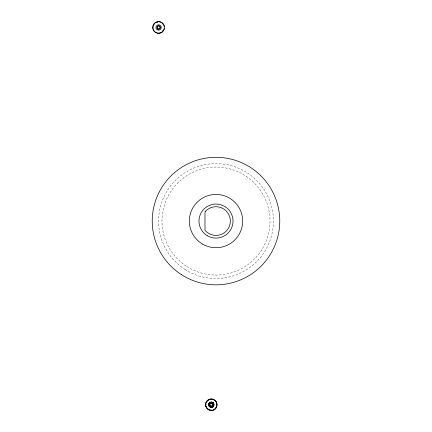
<?xml version="1.0" encoding="UTF-8"?>
<svg xmlns="http://www.w3.org/2000/svg" width="432" height="432" viewBox="0 0 432 432"><rect width="100%" height="100%" fill="white"/><g stroke="black" fill="none" stroke-linecap="round" stroke-linejoin="round"><path stroke-width="0.32" stroke-dasharray="2.16 1.62" d="M184.988 269.422A57.445 57.445 0 0 0 273.38 223.754A57.445 57.445 0 0 0 189.632 170.035A57.445 57.445 0 0 0 184.988 269.422M186.845 266.522A53.995 53.995 0 0 0 269.935 223.592A53.995 53.995 0 0 0 191.214 173.097A53.995 53.995 0 0 0 186.845 266.522"/><path stroke-width="0.65" d="M216.211 407.646C212.096 415.179 200.027 405.572 208.413 399.778C211.523 397.78 216.135 399.724 216.875 403.348C217.296 405.043 216.875 406.922 215.768 408.278C214.871 409.736 211.691 410.47 213.457 409.779M216.578 403.007L216.578 406.377M211.545 406.49C211.577 408.283 208.834 406.561 208.802 405.308C208.472 404.066 209.218 402.673 210.433 402.257C213.176 401.069 215.336 405.373 212.744 406.868C211.469 407.954 207.576 404.411 210.681 402.997C211.691 402.581 212.944 403.288 213.106 404.363C213.651 405.994 211.297 406.172 211.388 407.284L211.324 406.501L211.259 407.284L211.216 406.501L211.129 407.279L211.108 406.49L210.87 407.246L211 406.474L210.746 407.219L210.892 406.447L210.616 407.187L210.789 406.42L210.492 407.149L210.681 406.382L210.368 407.106L210.584 406.345L210.13 406.998L210.487 406.296L210.017 406.933L210.389 406.242L209.909 406.868L210.298 406.183L209.801 406.793L210.211 406.118L209.504 406.539L210.044 405.972L209.412 406.447L209.968 405.891L209.326 406.345L209.898 405.81L209.245 406.242L209.833 405.718L209.169 406.139L209.774 405.626L209.034 405.913L209.72 405.535L208.975 405.799L209.677 405.437L208.926 405.675L209.633 405.335L208.877 405.556L209.596 405.232L208.775 405.178L209.547 405.016L208.753 405.049L209.525 404.908L208.742 404.919L209.52 404.8L208.732 404.789L209.515 404.692L208.732 404.66L209.52 404.584L208.748 404.401L209.525 404.476L208.764 404.271L209.547 404.363L208.791 404.141L209.569 404.26L208.818 404.017L209.596 404.152L208.856 403.888L209.633 404.05L208.948 403.645L209.677 403.947L209.007 403.526L209.72 403.85L209.066 403.412L209.774 403.753L209.131 403.299L209.833 403.661L209.369 402.986L209.968 403.493L209.455 402.889L210.044 403.412L209.547 402.802L210.125 403.337L209.644 402.71L210.211 403.267L209.747 402.629L210.298 403.202L209.963 402.484L210.389 403.142L210.076 402.419L210.487 403.088L210.19 402.359L210.584 403.04L210.308 402.305L210.681 402.997L210.681 402.176L210.892 402.932L210.805 402.149L211 402.91L210.935 402.127L211.108 402.894L211.064 402.111L211.216 402.883L211.194 402.1L211.437 402.883L211.588 402.111L211.545 402.894L211.718 402.127L211.653 402.91L211.842 402.149L211.761 402.932L211.972 402.176L211.864 402.964L212.22 402.257L211.966 402.997L212.339 402.305L212.069 403.04L212.458 402.359L212.166 403.088L212.576 402.419L212.263 403.142L212.69 402.484L212.355 403.202L212.906 402.629L212.441 403.267L213.003 402.71L212.528 403.337L213.1 402.802L212.603 403.412L213.197 402.889L212.679 403.493L213.284 402.986L212.814 403.661L213.516 403.299L212.873 403.753L213.586 403.412L212.927 403.85L213.646 403.526L212.976 403.947L213.7 403.645L213.019 404.05L213.797 403.888L213.052 404.152L213.829 404.017L213.084 404.26L213.862 404.141L213.106 404.363L213.889 404.271L213.122 404.476L213.905 404.401L213.138 404.692L213.921 404.789L213.133 404.8L213.91 404.919L213.122 404.908L213.894 405.049L213.106 405.016L213.878 405.178L213.084 405.124L213.813 405.432L213.052 405.232L213.775 405.556L213.019 405.335L213.727 405.675L212.976 405.437L213.673 405.799L212.927 405.535L213.613 405.913L212.873 405.626L213.484 406.139L212.814 405.718L213.408 406.242L212.749 405.81L213.327 406.345L212.679 405.891L213.241 406.447L212.603 405.972L213.149 406.539L212.441 406.118L212.852 406.793L212.355 406.183L212.744 406.868L212.263 406.242L212.63 406.933L212.166 406.296L212.517 406.998L212.069 406.345L212.279 407.106L211.966 406.382L212.161 407.149L211.864 406.42L212.036 407.187L211.761 406.447L211.907 407.219L211.653 406.474L211.777 407.246L211.545 406.49L211.653 407.268M212.755 404.816L212.247 405.794L210.406 405.794L209.893 404.563A1.436 1.436 0 0 1 210.719 403.391L211.896 403.375L212.663 404.168M205.756 403.439L205.756 405.94M211 407.268L211.108 406.49M213.273 399.325L215.055 400.626L212.906 399.206L209.471 399.292M212.744 404.903L212.641 404.109M210.848 410.189C212.809 410.492 209.979 410.125 208.931 409.871M216.707 402.791L215.379 400.675M205.799 403.256C206.593 401.706 207.673 400.016 209.369 399.535M208.678 399.854L209.288 399.357M211.864 402.964L212.096 402.214M210.098 410.071L209.191 409.779M216.119 401.96L215.325 400.891M216.643 406.777L216.308 407.473M210.249 407.052L210.584 406.345M209.914 399.357L211.372 398.984L212.738 399.357M216.518 402.824L216.211 402.127M208.413 409.601L208.089 409.396M208.348 409.336L208.753 409.79L208.51 409.439M207.932 409.282L206.707 408.046M212.355 403.202L212.798 402.554M207.738 408.883L208.035 409.12M207.322 408.488L207.598 408.758M206.955 408.056L207.198 408.348M209.596 406.625L210.125 406.048M206.599 407.889L205.853 406.318M216.632 406.199L217.031 404.887L216.632 403.186M212.749 403.574L213.365 403.088M206.075 406.377L206.275 406.912M209.099 406.026L209.774 405.626M205.837 404.12L205.837 405.265M213.019 404.05L213.748 403.769M208.802 405.308L209.569 405.124M206.734 401.636L206.015 403.186M213.133 404.584L213.916 404.53M208.737 404.53L209.52 404.584M206.734 407.749L206.204 407.219M213.084 405.124L213.845 405.308M208.51 399.946L207.484 400.469L206.842 401.479M216.211 407.257L216.448 406.739M215.811 407.905L216.022 407.587M208.899 403.769L209.633 404.05M214.461 409.234L215.698 408.056M212.873 405.626L213.554 406.026M213.635 409.703L214.299 409.336M209.282 403.088L209.898 403.574M212.528 410.27L211.799 410.189M212.528 406.048L213.052 406.625M209.855 402.554L210.298 403.202M212.069 406.345L212.404 407.052M210.557 402.214L210.789 402.964M211.324 402.095L211.324 402.883M164.295 28.334A5.746 5.746 0 0 1 160.132 33.005M159.84 33.08A5.746 5.746 0 0 1 153.657 30.364M153.511 30.105A5.746 5.746 0 0 1 153.949 24.116M154.132 23.879A5.746 5.746 0 0 1 155.212 22.837M155.461 22.664A5.746 5.746 0 0 1 157.388 21.854M157.685 21.8A5.746 5.746 0 0 1 159.775 21.843M160.072 21.908A5.746 5.746 0 0 1 163.415 24.311M163.571 24.565A5.746 5.746 0 0 1 164.284 26.536M163.161 30.38A5.4 5.4 0 0 1 162.999 30.613M162.832 30.839A5.4 5.4 0 0 1 162.648 31.055M162.454 31.261A5.4 5.4 0 0 1 162.248 31.46M160.315 32.594A5.4 5.4 0 0 1 160.04 32.675M156.19 32.292A5.4 5.4 0 0 1 155.941 32.157M153.587 29.43A5.4 5.4 0 0 1 153.49 29.165M153.468 25.828A5.4 5.4 0 0 1 153.565 25.558M153.922 24.791A5.4 5.4 0 0 1 154.067 24.548M157.189 22.259A5.4 5.4 0 0 1 157.464 22.189M162.205 23.431A5.4 5.4 0 0 1 162.41 23.625M162.605 23.83A5.4 5.4 0 0 1 162.794 24.046M157.55 26.503L157.55 28.426A1.436 1.436 0 0 0 159.613 28.501A1.436 1.436 0 0 0 159.613 26.433A1.436 1.436 0 0 0 157.55 26.503M205.33 211.459L204.989 211.88L204.989 230.261L205.33 230.677A14.359 14.359 0 0 0 225.974 231.401A14.359 14.359 0 0 0 225.974 210.74A14.359 14.359 0 0 0 205.33 211.459M157.766 28.939A1.701 1.701 0 0 0 160.315 27.464A1.701 1.701 0 0 0 157.766 25.99A1.701 1.701 0 0 0 157.766 28.939M157.048 29.624A2.668 2.668 0 0 0 161.266 27.745A2.668 2.668 0 0 0 157.529 25.029A2.668 2.668 0 0 0 157.048 29.624M155.45 32.405A5.864 5.864 0 0 0 164.473 27.74A5.864 5.864 0 0 0 155.925 22.253A5.864 5.864 0 0 0 155.45 32.405M207.49 235.813A17.021 17.021 0 0 0 233.021 221.071A17.021 17.021 0 0 0 207.49 206.329A17.021 17.021 0 0 0 207.49 235.813M202.673 244.15A26.654 26.654 0 0 0 242.654 221.071A26.654 26.654 0 0 0 202.673 197.986A26.654 26.654 0 0 0 202.673 244.15M181.575 274.741A63.763 63.763 0 0 0 279.693 224.046A63.763 63.763 0 0 0 186.732 164.419A63.763 63.763 0 0 0 181.575 274.741"/></g></svg>
